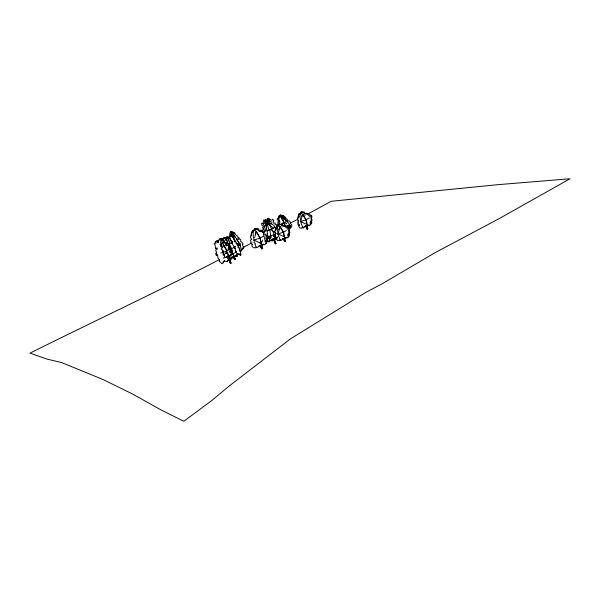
<?xml version="1.0" encoding="UTF-8"?>
<svg xmlns="http://www.w3.org/2000/svg" width="600" height="600" viewBox="0 0 600 600"><rect width="100%" height="100%" fill="white"/><g stroke="black" fill="none" stroke-linecap="round" stroke-linejoin="round"><path stroke-width="0.9" d="M269.235 224.782L268.058 222.038L268.44 223.942L270.757 227.04L271.522 229.455L272.34 230.025L275.85 238.792L275.985 238.35M225.225 238.538C225.675 236.708 228.735 246.585 230.077 245.895C231.142 246.525 231.705 249.968 230.333 246.885C229.897 247.072 231.18 248.993 231.067 249.915M287.85 225.862L288.907 225.915M277.913 233.678C278.587 236.708 279.195 236.85 279.78 239.002C281.505 244.005 283.688 233.79 284.745 241.538L285.27 241.17L284.1 238.702L284.858 241.343L283.53 238.425M265.897 243.285C264.923 243.855 265.515 244.822 263.962 244.815C262.282 243.817 260.228 246.495 262.635 248.475L261.623 248.745L260.1 245.333M260.07 245.415L261.555 248.843L262.718 248.347C261.022 245.108 261.675 240.218 257.452 233.925C257.257 233.16 255.623 231.562 255.915 231.278C255.697 230.752 253.897 227.985 254.438 229.657C252.487 231.84 253.478 234.495 253.178 237.022C254.625 238.553 253.245 239.933 254.317 241.507C253.095 243.51 256.808 243.428 255.03 244.425C257.062 252.983 260.392 240.09 261.788 248.82L262.418 248.385L261.278 245.16M288.285 236.752L287.692 237.225M298.972 216.833C298.433 217.74 297.99 216.99 298.05 218.123M225.105 238.44L226.83 236.955L228.69 237.315C230.183 237.308 231.24 235.868 232.215 236.827C233.88 236.452 234.21 240.623 235.815 241.853C239.947 249.15 240.322 244.065 236.002 243.202M279.255 217.583L279.157 216.795M285.54 226.875L281.752 217.252C280.987 213.517 279.645 219.173 278.295 218.685M282.27 238.718L283.56 238.56L284.587 241.485L285.48 241.245C283.132 239.048 285.472 238.627 285.938 237.263M299.272 214.478C298.47 213.053 299.918 213.735 300.532 213.63C300.795 212.805 300.93 211.26 302.085 212.355C303.855 212.4 305.138 213.202 304.327 212.108C300.075 210.81 300.457 213.847 299.888 216.218C300.45 218.257 300.442 221.858 301.567 224.423C302.452 224.587 301.47 227.31 303.608 228.015C304.972 226.515 306.397 224.678 307.08 229.013L307.575 228.667L306.63 225.923M220.83 252.877L222.555 252.623L222.728 250.095M271.89 239.752L273.817 239.483L275.4 243.765L275.94 243.532M305.1 226.373L305.925 226.103L306.907 228.968L307.8 228.728C305.737 226.995 307.597 224.752 309.03 225.577C310.282 225.413 312.862 223.215 309.855 222.9C310.665 222.638 311.377 221.257 312.225 220.095C310.62 218.333 312.457 217.695 311.745 215.7C310.365 216.847 311.385 215.145 310.837 214.958C309.15 215.873 309.892 214.252 308.58 213.66C306.788 212.88 306.308 213.667 304.41 213.083L303.87 213.09L304.155 213.525C305.955 214.26 306.353 213.735 308.04 214.665C309.428 216.562 310.312 216.57 311.212 217.567C310.515 218.865 312.053 221.355 310.5 221.52M230.272 251.145L230.798 251.528L230.445 250.493M284.445 238.567L285.075 239.228L283.343 232.26L278.377 224.295L278.303 226.013L276.337 226.072L275.985 228.375L275.34 228.54L276.007 230.093L274.972 230.347L274.965 231.66C276.705 233.925 273.278 237.21 277.493 238.005M306.765 226.29L306.99 225.862M266.43 225.833C263.153 221.917 268.44 222.315 266.505 225.78C266.775 227.37 265.905 228.78 267.165 230.167A0.938 0.473 73.4 0 1 267.51 230.82C266.265 233.708 268.785 238.553 270.225 240.728A0.998 0.503 73.8 0 1 270.615 240.368C269.903 240.78 274.897 241.673 271.785 239.663M227.655 242.43L228.472 237.435L229.05 238.425L229.08 237.87L230.205 238.74L233.37 245.94L234.24 246.413L235.02 248.093L235.14 248.603L234.045 247.02L236.123 251.28L236.108 252.735L236.955 253.5L237.458 256.553L235.597 255.142L235.215 256.965L233.722 256.005L235.02 259.305L233.715 256.822M281.52 219.218L281.64 216.96M226.163 239.085C225.015 237.593 226.92 236.513 228.442 237.12C229.59 238.47 229.972 234.165 231.075 236.587C230.685 235.8 233.333 236.017 232.59 237.233M226.748 256.5L225.72 257.647L224.4 257.205L224.475 255.495L223.32 255.292L222.975 254.175L223.583 251.032L223.08 250.763L222.788 251.715L222.135 249.757L221.13 248.947L221.7 247.553L222.368 248.032L222.638 247.635L221.197 245.82L221.79 243.225L220.853 243.345L220.515 242.752L220.875 240.817L220.29 239.46L221.798 238.822L222.772 240.458C226.245 241.515 221.265 242.108 226.028 243.765C225.39 246.353 226.365 246.248 227.85 245.31C229.493 246.263 227.895 247.71 229.2 248.97C225.12 248.782 232.65 250.103 231.255 252.292L230.58 252.87L232.028 253.92L231.083 255.345L229.575 255.548M270.21 240.39C269.145 243.81 268.53 240.495 266.76 241.178L266.595 240.915M239.85 245.685L239.925 243.428M269.587 220.522L269.663 219.675L270.45 219.3L271.17 220.163L272.212 219.998C273.097 217.822 272.655 220.343 273.78 220.275L273.038 222.127L273.233 223.14L275.235 222.952L275.062 224.505L278.43 225.202L278.49 225.885M284.97 237.833L284.745 238.208M228.255 243.877L232.673 242.265L232.822 241.657M305.7 223.98L300.645 221.528L302.64 214.267L306.127 219.683L306.472 223.605M278.272 233.145L280.147 226.53L283.575 232.118L284.175 236.827M254.625 237.54L256.395 231.495L260.212 237.998L261.112 243.382L259.538 242.685M288.075 225.877L288.33 226.92L288.315 225.885M228.218 238.192L227.85 238.485L226.417 237.202L225.218 238.222L224.468 237.57L224.407 238.335L223.748 237.345L223.237 239.077L222.6 238.657C220.89 238.208 219.66 238.972 218.438 240.735L218.048 241.665L215.865 241.275L215.947 242.558L215.183 242.197L215.04 243.263L214.013 243.938L215.032 244.74L215.513 248.295L216.21 249.495L215.76 250.642L216.675 252.51C215.212 253.095 215.722 254.31 216.42 255.728C217.2 256.05 215.993 252.39 216.968 254.235C218.88 256.065 216.735 258.33 219.15 259.185C220.65 260.123 217.665 261.675 220.605 262.155L221.685 263.7L222.397 263.587C223.8 263.108 223.155 259.695 224.925 261.33L225.353 261.36C226.125 260.332 227.73 263.168 227.46 260.73L228.892 259.62L230.438 263.272L230.993 263.123C228.075 259.972 231.308 257.587 229.5 255.435M303.27 227.13L302.07 227.34M268.245 223.755L268.403 223.155L268.928 224.1M279.218 224.722C280.11 222.803 279.825 221.685 279.532 220.132C278.843 220.29 277.507 216.735 278.775 217.897M282.75 224.625L283.65 222.053M228.975 245.19L229.583 243.555L230.452 249.218L234.735 247.245L235.68 246.157M230.88 249.892L231.487 248.265L232.365 253.935L236.632 251.955L235.163 250.905M217.38 248.07C215.752 250.29 215.737 245.812 217.245 249.368M218.85 240.255C219.96 238.373 222.39 238.373 222.983 240.202C224.295 239.085 223.185 239.955 224.737 241.395C220.942 242.895 228.502 241.702 226.103 244.245C226.305 247.597 227.392 243.743 228.788 244.71C230.317 245.062 228.39 246.998 229.665 247.612C229.163 248.333 226.35 249.067 231.015 249.112L232.343 250.493L232.005 251.288C230.37 252.465 234.525 253.072 231.292 254.61M267.653 233.685L266.235 236.947L270.668 235.958L275.618 233.79M225.705 253.118C225.397 254.355 227.16 252.75 225.705 253.125M256.455 246.96L255.907 247.83L253.417 247.702C252.562 247.08 251.108 245.085 252.142 244.65L252.465 244.65C252.36 243.465 249.697 244.252 250.987 241.267C249.735 240.3 252.045 239.145 250.913 238.335L250.373 237.06C250.74 235.845 251.737 235.245 251.16 233.745C252.442 233.257 251.108 230.445 253.147 231C254.715 231.067 253.785 227.243 255.877 229.38C257.835 229.267 258.585 229.5 258.082 230.663C260.138 231.623 260.625 230.888 262.56 232.042C263.94 232.822 263.265 234.683 265.163 233.843C265.358 234.72 264.862 235.553 266.212 234.945C266.692 237.353 265.14 237.765 266.82 239.858L266.108 240.315M284.468 218.505C284.317 214.41 281.362 218.745 284.7 218.505C285.27 219.983 286.942 219.562 286.597 221.632C288.638 221.925 291.78 227.325 289.403 228.195M255.218 233.917L256.395 231.495M261.51 242.572L262.695 240.157M279.9 216.397L279.728 215.272L279.315 216M278.595 229.635L280.147 226.53M301.478 216.57L302.64 214.267M275.535 234.322C275.94 235.65 273.892 234.817 275.737 235.515M240.27 251.572C240.487 249.577 241.665 250.373 241.147 248.64C240.03 246.833 240.623 244.433 238.785 243.382C237.795 239.595 234.33 236.032 232.913 233.1M271.388 223.665L270.877 221.228C264.66 222.825 275.722 224.25 274.35 227.025A0.938 0.802 54.8 0 0 274.493 227.76L276.435 227.73M298.538 222.675L298.53 223.155M261.803 231.368L263.528 228.788L262.41 227.715L263.827 226.642L261.623 224.805C262.395 224.108 260.528 222.548 262.455 223.627L263.235 223.118L263.145 222.03C264.975 222.083 262.275 219.165 264.472 220.087C264.142 221.535 264.93 222.24 265.515 223.642M284.062 218.123C287.183 218.483 283.095 214.013 283.462 217.298M287.85 226.553L288.12 225.983M218.64 241.583L218.647 242.183M228.975 259.493L230.4 263.325L231.045 263.048C229.118 260.265 230.145 258.135 229.522 255.9M286.17 237.36L285.097 237.42M263.175 243.877L262.418 244.83M229.56 238.298C230.67 238.373 229.785 238.343 229.388 237.915M266.205 240.968C262.08 241.11 269.587 242.947 265.155 243.877M261.675 245.108C259.597 246.593 264.795 252.202 260.138 244.763M240.353 250.298L241.118 251.002L241.298 249.817L242.655 249.683L242.528 248.257L243.413 248.58L243.202 247.882L244.02 247.8L242.587 245.52L242.535 244.267L243.053 244.013L241.913 241.965L240.788 241.897L240.697 239.498L238.192 238.748L239.355 238.11L237.608 237.127L237.127 235.642L235.267 234.66L234.877 232.942L231.308 231.337L230.947 232.462L232.245 236.775M276.99 239.243L275.805 239.535L275.498 238.522L275.67 239.055L275.212 238.673L274.05 239.4L275.678 243.69L273.278 238.59M266.235 220.515L267.248 222.428L265.388 231.075L268.837 230.28L273.345 228.315L274.35 227.16M231.022 232.868L230.895 231.54L231.892 233.13M282.93 216.428L283.567 216.022L284.04 217.072M236.205 255.892L235.485 255.96M269.22 237.817L268.545 238.103L269.062 236.858M280.403 239.692L279.675 240.683L277.538 240.562C275.647 239.167 276.082 237.428 277.41 236.835M302.85 227.19L302.138 228.165L300.053 228.045C298.74 227.722 299.565 226.178 298.38 225.735C300.353 225.18 299.175 224.798 298.05 224.745C298.245 223.725 297.188 221.362 298.47 220.673M251.212 235.958L251.19 234.892L251.565 235.065M277.95 225.915C277.478 222.788 282.968 224.895 281.647 225.795C283.47 226.553 283.86 226.028 285.57 226.98C288.315 229.395 288.067 229.522 290.002 232.425L288.892 233.97L288.24 233.88M226.987 252.735L227.805 252.593L226.875 252.975M283.252 216.712L282.78 215.197L282.585 217.245L281.775 217.35L280.74 214.733L281.288 216.195M265.627 223.972C265.965 226.365 262.29 228.54 264.548 230.663A0.938 0.9 -82.2 0 1 264.96 231.292C261.84 232.53 264.353 235.545 264.278 237.353L265.178 240.705L266.67 241.335A0.998 0.953 -79.9 0 1 267.51 240.907L267.45 241.44L270.09 240.36M259.897 245.542L258.9 246M222.952 258.105L229.8 255.803L232.275 254.108M222.555 252.623L227.678 250.56L230.16 248.888L228.57 248.22M269.722 237.78L270.097 237.218L269.707 236.812M288.593 228.892C290.52 228.263 292.335 227.452 291.645 224.663C289.965 224.205 290.655 219.772 288.015 221.002C287.483 219.248 286.612 218.752 285.135 217.928M280.365 239.782L279.975 239.798M287.055 220.778L287.618 221.212M230.093 255.022L230.82 255.06L230.73 254.603M309.27 217.935L306.127 219.683L300.645 221.528M286.32 230.595L283.575 232.118L278.04 233.97L276.66 233.528M263.46 236.22L260.212 237.998L253.868 240.127L261.112 243.382M266.085 242.73L267.668 241.507L266.903 240.87M307.635 214.103L331.185 201.285L498.022 184.657L570 178.762L499.463 218.452L435.285 252.577L382.028 283.837L365.79 292.403L290.377 338.903L229.433 385.815L211.515 400.74L183.825 421.237L161.422 410.145L132.525 393.982L103.403 379.695L61.65 362.558L47.182 359.145L30 353.153C93.045 321.668 156.915 291.923 219.525 259.56M276.375 227.79L275.805 227.85L276.33 228.548M276.263 229.695L275.55 229.485L275.587 230.715M243.202 247.365L252.06 242.805M290.46 223.02L297.832 219.225M238.155 245.062L240.233 244.013L236.295 239.108M286.282 226.507L288.525 225.405M284.647 238.327L285.84 237.63L286.68 238.058C287.64 237.923 290.46 236.01 287.94 235.507C286.343 234.87 290.1 234.712 288.93 233.22C287.67 231.638 291.502 228.435 288.712 228.345C289.59 225.54 289.395 228.42 287.108 226.853C288.322 227.407 288.03 226.905 286.252 225.885C284.407 224.978 283.86 225.975 281.962 225.308C282.99 223.538 280.373 224.782 278.61 224.115C278.257 226.725 276 225.045 276.42 227.647M281.572 223.493L286.822 221.37L286.612 220.875M287.01 237.495L287.587 237.225M233.7 233.947L231.218 231.45L231.173 232.553M259.507 231.225L260.175 231.263M277.043 237.795L275.212 237.968L275.752 238.822M227.175 256.567C226.53 258.983 230.542 259.995 230.46 263.355L230.82 263.108L229.38 259.41L230.385 259.215C231.653 260.947 230.535 258.142 231.525 257.918C231.9 254.82 232.92 261.24 231.315 257.265M290.1 225.99L290.737 225.99L290.153 226.252M282.195 239.115L283.53 238.62L284.535 241.567L285.54 241.132L284.49 238.928M288.907 226.507L287.64 226.485M218.73 241.02L216.803 240.308L216.788 241.575M266.715 223.065C262.5 217.058 269.947 226.897 266.153 221.002L266.835 220.005L269.22 220.215L267.975 219.218L267.945 218.392L268.5 218.13C269.805 218.25 268.853 219.608 269.955 219.923M237.833 238.792L238.748 239.108M277.928 233.67C277.913 230.708 276.772 228.337 277.853 225.945M279.45 220.522L278.903 220.815L279.345 221.243M262.207 231.923L263.85 231.847L264.382 232.388M288.75 236.108L289.763 234.87L287.843 234.292M310.995 223.702L311.985 222.495L310.403 222.097M299.13 214.748L298.32 215.603L298.837 216.285M252.24 232.042C252.42 233.048 251.13 232.778 251.685 233.73M282.757 218.767L282.907 217.972M307.447 225.645L308.595 224.82M251.76 238.935L251.722 239.603M236.67 254.962L237.315 254.692C237.345 252.548 242.13 256.748 240.51 252.69L240.825 251.062L239.505 250.597L239.835 248.288L238.627 247.815L238.178 245.692L237.067 244.013L236.895 244.433M309.855 224.798L310.447 224.183M278.655 225C275.7 225.825 278.145 223.822 278.498 222.458C276 222.112 280.267 221.07 278.16 220.208C274.778 218.94 279.998 218.347 278.647 216.36C279.757 214.282 279.368 217.275 279.772 217.125C279.465 216.638 279.472 214.695 280.23 216.157C280.163 219.375 281.093 212.347 282.315 218.7M231.847 232.515C229.815 230.228 229.125 235.553 230.415 236.722M288.915 226.38L288.308 226.575L288.952 226.29M239.145 250.178L239.895 250.298L239.865 251.175M299.647 225.12L299.07 224.775M234.96 255.705L235.987 256.388L236.483 256.14L236.385 255.165M242.183 248.347L243.12 248.782L242.775 248.183M267.315 220.605L266.46 220.132L268.837 230.28M264.623 226.185L263.28 224.055L263.858 223.312L265.29 223.2M237.803 247.14L238.462 247.065L239.115 248.062M303.465 214.627L305.115 215.347M262.942 230.805C261.353 229.425 260.505 231.06 258.517 230.085L258.165 229.59L258.952 229.118L258.105 228.615L256.32 229.163L254.812 228.638L253.935 230.73L252.45 230.468L252.292 231.225M222.862 262.132L224.138 261.562L224.355 260.52M278.04 233.97L283.41 236.468M238.47 254.055L237.81 253.583M284.452 222.48L286.86 223.755M282.765 218.64L282.525 217.913L282.66 218.722M270.105 224.37L267.278 222.51L266.692 220.41L265.935 220.343L265.56 221.145M270.51 229.312L275.7 232.913M255.255 229.125L256.567 228.862L257.16 229.403M266.812 239.632C268.418 236.46 268.11 241.538 266.062 238.837M230.22 239.737L232.178 241.178M267.173 223.987L266.782 223.71L266.962 224.625M275.483 238.522C273.278 238.493 274.298 240.142 275.805 243.623L275.303 243.765L273.127 238.808M304.38 226.462L305.895 226.155L306.87 229.05L307.853 228.63L306.832 226.455M286.822 221.37L281.805 217.41L281.16 215.76M230.16 240L232.673 242.265M273.345 228.315L267.278 222.51L266.85 222.945M281.58 216.083L281.04 215.752L279.892 216.615M254.873 228.847C253.478 229.875 254.618 229.74 254.407 230.767M282.457 215.603L282.405 217.395L281.722 217.26M223.59 246.458L227.678 250.56M225.712 251.692L229.8 255.803M227.108 238.882L226.8 238.5M226.522 237.555C225.112 236.528 226.35 240.142 225.337 239.077M233.212 238.35L234.405 239.978L234.345 241.642L234.81 241.815L234.608 240.368L235.688 241.92M282.263 217.41L281.782 217.35L281.985 217.83M269.04 220.59L268.493 219.705C267.285 218.917 266.43 217.987 267.96 220.47M232.118 237.083L231.788 233.505L235.163 237.705M221.708 242.655L223.928 245.475L220.74 246.728L220.44 244.072M280.725 224.73C278.49 223.56 277.965 224.978 278.355 225.907M269.01 221.812C267.63 217.56 269.085 222.885 267.24 222.435C268.035 222.862 266.34 218.587 267.832 222.428M282.885 217.028L282.315 215.295L282.075 216.368M220.185 239.093L219.938 238.74L220.028 239.175M232.522 234.278L232.185 233.595M232.56 257.055C230.798 255.915 234.712 259.635 233.663 256.5C233.835 254.4 232.785 253.882 232.245 252.458L231.87 250.312M265.403 221.835L265.035 221.333L265.14 221.715M240.27 253.98L240.788 255.097C239.767 255.683 239.58 252.9 240.225 255.337L240.84 255.12L240.315 253.8M232.875 256.913L233.37 257.737L233.483 256.11L234.833 259.38L233.962 256.718M273.195 239.167L273.877 239.475L275.513 243.75L274.132 239.257M258.877 230.265L259.087 230.685M216.472 241.605C216.315 240.915 214.515 242.82 215.985 243.292M281.175 215.865L281.37 216.375M228.57 259.335L229.192 260.49L228.84 259.695L227.737 260.355L227.737 261.248L227.183 261.18M282.803 219.885L282.495 219.09M305.692 225.78L307.455 228.907L306.45 226.335L306.757 225.907L307.455 226.74L307.718 225.847L306.75 224.25L307.132 224.355L307.14 223.612L305.97 219.78L300.907 212.055L300.45 213.772L298.92 213.817L298.575 216.075L297.945 216.24L298.59 217.763L297.585 218.01L297.57 219.3L298.507 221.513M237.322 245.002L237.608 245.67M240.165 254.145L240.472 255.308L239.94 253.995M288.99 224.392L289.267 225.038M271.147 240.195L272.498 239.708C272.97 238.29 274.267 241.733 272.865 238.995M265.95 221.062C265.913 219.382 264.6 218.483 265.695 220.62C264.278 223.29 264.442 219.788 266.295 222.998M282.638 219.465L282.135 218.243M229.11 259.507L230.752 263.25L227.715 255.653L228.638 256.605L228.472 255.532L225.292 247.718L220.515 238.545L220.515 239.13M281.362 216.315L281.498 216.593M231.788 233.505L235.11 241.68M283.163 220.792L283.44 221.483M282.855 220.02L283.035 220.47M283.965 222.847L284.265 223.583M284.865 225.12L285.42 226.538M284.798 225.233L284.385 224.145M283.5 221.64L283.913 222.712M284.475 224.167L285.022 225.57M275.858 243.57L274.215 238.718M240.18 253.89L240.712 255.21L239.933 254.1M233.595 256.95L234.6 259.462L235.11 259.207L233.873 255.915M233.558 256.92L234.562 259.425L235.132 259.23L233.835 255.885M276.803 227.272L276.96 227.73M228.27 238.298L229.95 243.48M272.115 239.603L272.655 240.075L272.618 239.1M303.165 212.722C301.11 211.125 300.51 212.91 300.743 213.9M275.835 239.055L274.987 239.678L274.882 238.545M269.88 229.695L270.668 235.958M281.64 216.255L281.692 217.095M223.882 253.808L224.392 254.843L223.882 253.808M230.423 234.772L230.175 235.14L230.423 234.772M227.55 243.067C227.25 244.987 227.002 239.947 227.55 243.067M229.718 251.88C230.46 253.575 229.942 250.035 229.718 251.88M274.395 236.812L274.913 237.173L274.395 236.812M231.57 243.045C232.222 244.868 231.27 240.765 231.57 243.045M267.788 237.33C269.257 239.317 266.355 236.722 267.788 237.33M217.785 242.58C218.587 243.413 218.678 241.417 217.785 242.58M268.327 224.415L267.877 223.417L268.327 224.415M226.605 252.93L226.86 253.32L226.605 252.93M225.907 240.15L226.058 240.51L225.923 240.142M273.608 236.197C274.47 237.72 272.903 234.075 273.608 236.197M227.138 252.728L227.513 253.725L227.138 252.728M220.17 244.335C219.667 245.632 221.475 244.83 220.17 244.335M270.608 238.59C269.64 239.67 269.827 237.6 270.608 238.59M267.218 223.673L267.66 224.775L267.218 223.673M270.615 236.452C270.653 238.845 272.093 236.468 270.615 236.452M227.407 242.55L227.1 242.048L227.407 242.55M234.315 233.25L233.827 233.288L234.315 233.25M273.712 235.245L274.132 236.385L273.75 235.237M231.548 234.33L231.66 234.728L231.548 234.315M228.667 239.362L228.278 239.01L228.667 239.362M269.91 236.632L270.54 237.697L269.91 236.632"/></g></svg>
